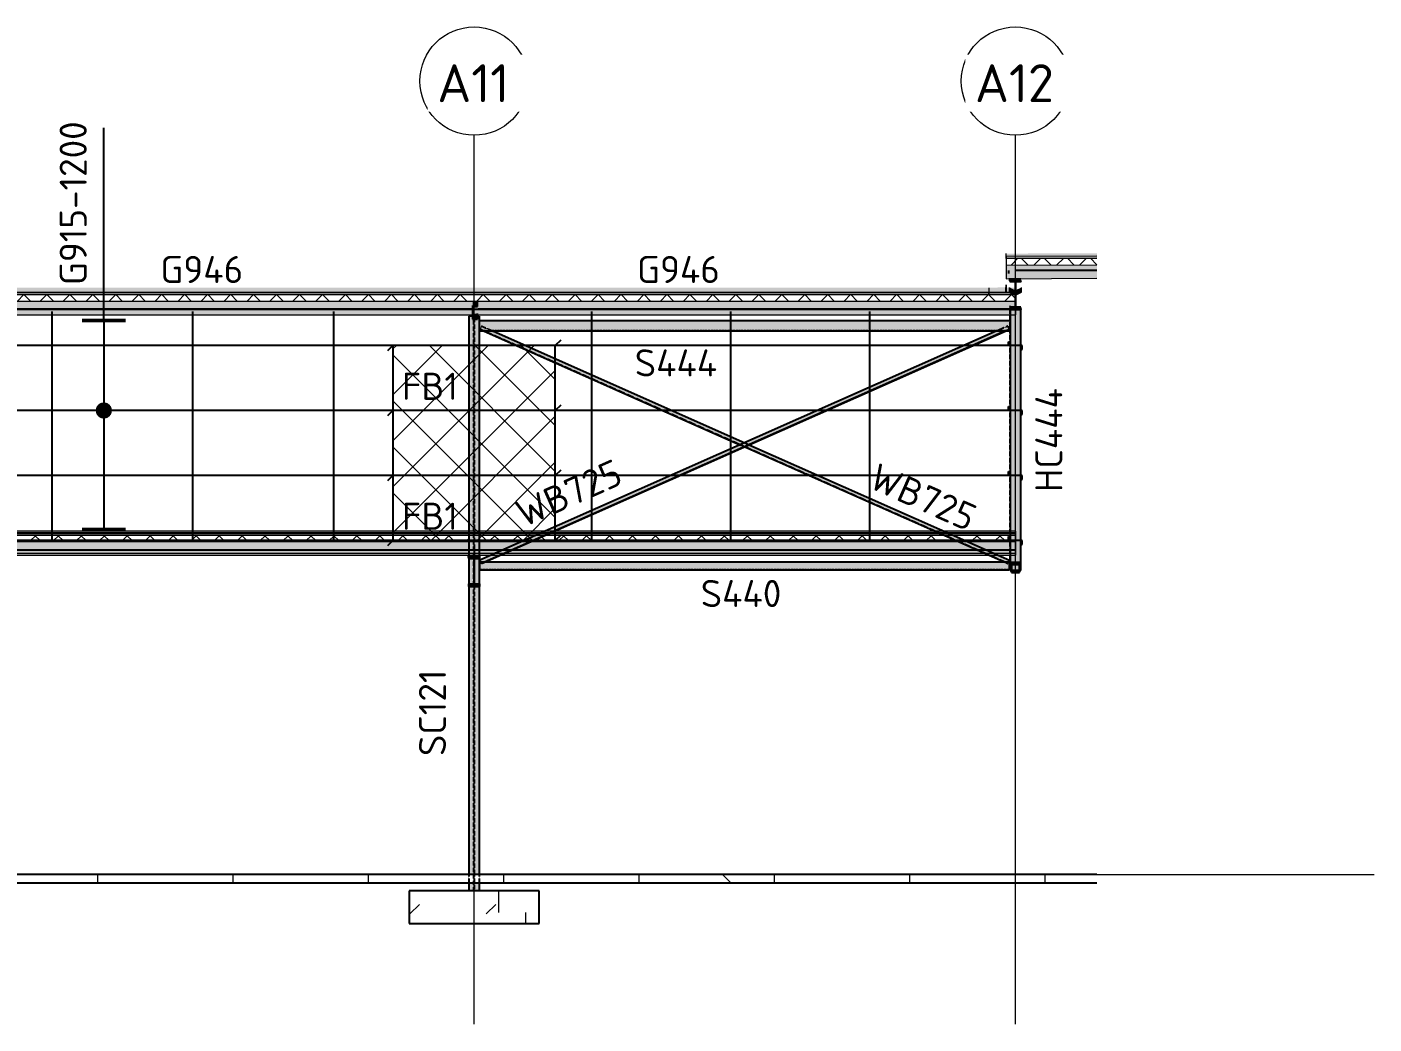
# Model space of a CAD drawing. Header units: millimetres. Extents: x 632 to 524205, y -3890 to 20851.
# Drawn here: x 231581 to 256466, y 2441 to 20851 of the extents above; entities that cross this region are included whole.
import ezdxf

# ---------------------------------------------------------------- set-up
doc = ezdxf.new("R2010")
doc.units = ezdxf.units.MM
for name, pattern in [('Dash', [7, 5, -2]), ('Hidden', [4, 3, -1]), ('Hidden Half', [3, 2, -1])]:
    doc.linetypes.add(name, pattern=pattern)
for name, color, linetype, lineweight in [('A-010-M_LINE', 90, 'Continuous', 13), ('A-230-H-FLOOR', 190, 'Continuous', 13), ('A-230-M_FLOOR', 192, 'Continuous', 13), ('A-270-M_ROOF', 132, 'Continuous', 13), ('S-160-M_FOUND', 171, 'Continuous', 13), ('S-160-MH_FOUND', 171, 'Hidden Half', 13), ('S-280-A_COLUMN', 171, 'Continuous', 18), ('S-280-A_STRUCT_FRAME', 2, 'Continuous', 18), ('S-280-M_COLUMN', 52, 'Continuous', 13), ('S-280-M_STRUCT_FRAME', 12, 'Continuous', 13), ('S-280-MH_COLUMN', 52, 'Hidden Half', 13), ('Z-000-T_TEXT', 131, 'Continuous', 25), ('Z-030-M_GRID', 191, 'Continuous', 13), ('Z-033_T_GRIDREF', 31, 'Continuous', 13), ('Z-060-M_DETAIL', 92, 'Continuous', 25), ('Z-230-A_LEVEL', 51, 'Continuous', 13)]:
    doc.layers.add(name, color=color, linetype=linetype, lineweight=lineweight)
doc.styles.add('ISOCPEUR_1', font='isocpeur.ttf', dxfattribs={"height": 700})
doc.styles.add('ISOCPEUR_2', font='isocpeur.ttf', dxfattribs={"height": 500})

# ---------------------------------------------------------------- blocks, each defined once
blk = doc.blocks.new('Roof Gutters2 - Roof Gutters-1883888-S6_501-SECTION 3A')
at = {"layer": 'A-270-M_ROOF', "lineweight": 5, "transparency": 33554432}
for points in [[(-913358, 15951), (-913359, 16039), (-913366, 16039), (-913365, 15951)], [(-913256, 15903), (-913256, 15991), (-913358, 16039), (-913358, 15951)], [(-913246, 15903), (-913144, 15951), (-913144, 16039), (-913246, 15991), (-913246, 15907)], [(-913144, 15951), (-913137, 15951), (-913137, 16039), (-913144, 16039), (-913144, 16028)]]:
    blk.add_hatch(color=253, dxfattribs=at).paths.add_polyline_path(points)
h = blk.add_hatch(color=253, dxfattribs=at)
h.paths.add_polyline_path([(-913256, 15900), (-913256, 15903), (-913358, 15951), (-913365, 15951)])
h.paths.add_polyline_path([(-913246, 15900), (-913137, 15951), (-913144, 15951), (-913246, 15903), (-913246, 15900)])
at = {"layer": 'A-270-M_ROOF', "color": 253, "lineweight": 5}
for p, q in [((-913365, 16039), (-913365, 15952)), ((-913358, 15951), (-913365, 15951)), ((-913365, 15951), (-913251, 15898)), ((-913358, 16039), (-913358, 15951)), ((-913251, 15901), (-913358, 15951)), ((-913251, 15988), (-913251, 15949)), ((-913251, 15985), (-913251, 15949)), ((-913144, 15951), (-913251, 15901)), ((-913251, 15898), (-913137, 15951)), ((-913251, 15949), (-913251, 15909)), ((-913251, 15949), (-913251, 15909)), ((-913144, 16039), (-913144, 16002)), ((-913144, 16002), (-913144, 15951)), ((-913137, 15951), (-913144, 15951)), ((-913137, 15951), (-913137, 16039)), ((-913251, 15909), (-913251, 15901)), ((-913251, 15909), (-913251, 15901)), ((-913251, 15901), (-913251, 15898))]:
    blk.add_line(p, q, dxfattribs=at)
blk = doc.blocks.new('Roof Gutters3 - Roof Gutters-1885272-S6_501-SECTION 3A')
at = {"layer": 'A-270-M_ROOF', "lineweight": 5, "transparency": 33554432}
for points in [[(-913743, 15950), (-913425, 15955), (-913425, 16043), (-913743, 16037)], [(-913741, 15906), (-913741, 15948), (-913423, 15954), (-913425, 15955), (-913743, 15950), (-913743, 15906)]]:
    blk.add_hatch(color=253, dxfattribs=at).paths.add_polyline_path(points)
at = {"layer": 'A-270-M_ROOF', "color": 253, "lineweight": 5}
for p, q in [((-913743, 16037), (-913743, 15950)), ((-913743, 15994), (-913743, 15950)), ((-913425, 15955), (-913743, 15950)), ((-913743, 15949), (-913743, 15906)), ((-913743, 15949), (-913743, 15909)), ((-913741, 16035), (-913741, 15950)), ((-913741, 15994), (-913741, 15950)), ((-913741, 15948), (-913423, 15954)), ((-913741, 15906), (-913741, 15948)), ((-913741, 15948), (-913741, 15909)), ((-913425, 16091), (-913425, 16004)), ((-913425, 16004), (-913425, 16043)), ((-913423, 16004), (-913425, 16004)), ((-913425, 16004), (-913425, 15955)), ((-913425, 15955), (-913425, 16004)), ((-913423, 16091), (-913423, 16004)), ((-913423, 16041), (-913423, 16004)), ((-913423, 15954), (-913423, 16004)), ((-913423, 16004), (-913423, 15954)), ((-913743, 15909), (-913743, 15906)), ((-913743, 15906), (-913741, 15906)), ((-913741, 15909), (-913741, 15906))]:
    blk.add_line(p, q, dxfattribs=at)
blk = doc.blocks.new('25021-APA-ZZ-ZZ-M3-AR-000001_V3_rvt-2-S6_501-SECTION 3A')
at = {"layer": 'A-270-M_ROOF', "lineweight": 5, "transparency": 33554432}
for color, points in [(9, [(-913421, 16614), (-911745, 16621), (-911745, 16674), (-913421, 16666)]), (10, [(-913421, 16574), (-911745, 16581), (-911745, 16634), (-913421, 16626)]), (254, [(-913421, 16203), (-913355, 16204), (-913356, 16215), (-913147, 16215), (-913146, 16204), (-911745, 16211), (-911745, 16461), (-913421, 16454), (-913421, 16215)]), (9, [(-954124, 15949), (-913256, 15949), (-913256, 16037), (-1024754, 16037), (-1024754, 16011), (-973448, 16011), (-973448, 15949), (-968250, 15949)]), (10, [(-971781, 15909), (-913256, 15909), (-913256, 15996), (-1024754, 15996), (-1024754, 15971), (-973451, 15971), (-973451, 15909), (-972664, 15909)])]:
    blk.add_hatch(color=color, dxfattribs=at).paths.add_polyline_path(points)
at = {"layer": 'A-270-M_ROOF', "transparency": 33554432}
for points in [[(-911745, 16581), (-911745, 16621), (-913421, 16614), (-913421, 16574)], [(-973448, 15909), (-913256, 15909), (-913256, 15949), (-973448, 15949)]]:
    blk.add_hatch(color=9, dxfattribs=at).paths.add_polyline_path(points)
at = {"layer": 'A-270-M_ROOF', "lineweight": 5}
h = blk.add_hatch(dxfattribs=at)
h.set_pattern_fill('FP_11', angle=45, style=0, pattern_type=2)
h.set_pattern_definition([(45.26207, (-970203.33, 2e-07), (-213.1001, 211.1595), []), (135.262, (-970203.33, 2e-07), (-211.1598, -213.0998), [])])
h.paths.add_polyline_path([(-911745, 16461), (-911745, 16581), (-913421, 16574), (-913421, 16454)])
h = blk.add_hatch(dxfattribs=at)
h.set_pattern_fill('FP_10', angle=45, style=0, pattern_type=2)
h.set_pattern_definition([(45, (-970203.33, 6e-07), (-212.132, 212.132), []), (135, (-970203.33, 6e-07), (-212.132, -212.132), [])])
h.paths.add_polyline_path([(-973451, 15789), (-973280, 15789), (-973280, 15795), (-973190, 15795), (-973190, 15789), (-963280, 15789), (-963280, 15795), (-963190, 15795), (-963190, 15789), (-953280, 15789), (-953280, 15795), (-953190, 15795), (-953190, 15789), (-943280, 15789), (-943280, 15795), (-943190, 15795), (-943190, 15789), (-933280, 15789), (-933280, 15795), (-933190, 15795), (-933190, 15789), (-923280, 15789), (-923280, 15795), (-923190, 15795), (-923190, 15789), (-913256, 15789), (-913256, 15909), (-973451, 15909)])
at = {"layer": 'A-270-M_ROOF', "lineweight": 5, "transparency": 33554432}
h = blk.add_hatch(color=254, dxfattribs=at)
h.paths.add_polyline_path([(-973451, 15538), (-973280, 15538), (-973280, 15789), (-973451, 15789), (-973451, 15692)])
h.paths.add_polyline_path([(-973272, 15559), (-973190, 15559), (-973190, 15538), (-963280, 15538), (-963280, 15789), (-973190, 15789), (-973190, 15692), (-973272, 15692)])
h.paths.add_polyline_path([(-963190, 15538), (-953280, 15538), (-953280, 15789), (-963190, 15789), (-963190, 15692), (-963272, 15692), (-963272, 15559), (-963190, 15559)])
h.paths.add_polyline_path([(-953190, 15538), (-943280, 15538), (-943280, 15789), (-953190, 15789), (-953190, 15692), (-953272, 15692), (-953272, 15559), (-953190, 15559), (-953190, 15538)])
h.paths.add_polyline_path([(-943272, 15538), (-943272, 15559), (-943190, 15559), (-943190, 15538), (-933280, 15538), (-933280, 15789), (-943190, 15789), (-943190, 15692), (-943272, 15692), (-943272, 15538)])
h.paths.add_polyline_path([(-933190, 15538), (-923280, 15538), (-923280, 15789), (-933190, 15788), (-933190, 15692), (-933272, 15692), (-933272, 15559), (-933190, 15559)])
h.paths.add_polyline_path([(-923190, 15538), (-913351, 15538), (-913351, 15634), (-913356, 15634), (-913356, 15700), (-913256, 15700), (-913256, 15789), (-923190, 15789), (-923190, 15692), (-923272, 15692), (-923272, 15559), (-923190, 15559)])
h = blk.add_hatch(color=9, dxfattribs=at)
h.paths.add_polyline_path([(-973395, 11509), (-973346, 11509), (-973346, 11544), (-973395, 11544)])
h.paths.add_polyline_path([(-973156, 11509), (-972005, 11509), (-971927, 11544), (-973156, 11544)])
h.paths.add_polyline_path([(-971820, 11509), (-964682, 11509), (-964761, 11544), (-971742, 11544)])
h.paths.add_polyline_path([(-964497, 11509), (-963346, 11509), (-963346, 11544), (-964575, 11544)])
h.paths.add_polyline_path([(-963156, 11509), (-953346, 11509), (-953346, 11544), (-963156, 11544)])
h.paths.add_polyline_path([(-953156, 11509), (-943346, 11509), (-943346, 11544), (-953156, 11544)])
h.paths.add_polyline_path([(-943156, 11509), (-933346, 11509), (-933346, 11544), (-943156, 11544)])
h.paths.add_polyline_path([(-933156, 11509), (-923346, 11509), (-923346, 11544), (-933156, 11544)])
h.paths.add_polyline_path([(-923156, 11509), (-922005, 11509), (-921927, 11544), (-923156, 11544)])
h.paths.add_polyline_path([(-921820, 11509), (-914682, 11509), (-914761, 11544), (-921742, 11544)])
h.paths.add_polyline_path([(-914497, 11509), (-913351, 11509), (-913351, 11544), (-914575, 11544)])
at = {"layer": 'A-270-M_ROOF', "transparency": 33554432}
h = blk.add_hatch(color=9, dxfattribs=at)
h.paths.add_polyline_path([(-973395, 11469), (-973346, 11469), (-973346, 11509), (-973395, 11509)])
h.paths.add_polyline_path([(-973156, 11469), (-972095, 11469), (-972005, 11509), (-973156, 11509)])
h.paths.add_polyline_path([(-971910, 11469), (-964592, 11469), (-964682, 11509), (-971820, 11509)])
h.paths.add_polyline_path([(-964407, 11469), (-963346, 11469), (-963346, 11509), (-964497, 11509)])
h.paths.add_polyline_path([(-963156, 11469), (-953346, 11469), (-953346, 11509), (-963156, 11509)])
h.paths.add_polyline_path([(-953156, 11469), (-943346, 11469), (-943346, 11509), (-953156, 11509)])
h.paths.add_polyline_path([(-943156, 11469), (-933346, 11469), (-933346, 11509), (-943156, 11509)])
h.paths.add_polyline_path([(-933156, 11469), (-923346, 11469), (-923346, 11509), (-933156, 11509)])
h.paths.add_polyline_path([(-923156, 11469), (-922095, 11469), (-922005, 11509), (-923156, 11509)])
h.paths.add_polyline_path([(-921910, 11469), (-914592, 11469), (-914682, 11509), (-921820, 11509)])
h.paths.add_polyline_path([(-914407, 11469), (-913351, 11469), (-913351, 11509), (-914497, 11509)])
at = {"layer": 'A-270-M_ROOF', "lineweight": 5, "transparency": 33554432}
h = blk.add_hatch(color=10, dxfattribs=at)
h.paths.add_polyline_path([(-973395, 11469), (-973346, 11469), (-973346, 11504), (-973395, 11504)])
h.paths.add_polyline_path([(-973156, 11469), (-972095, 11469), (-972017, 11504), (-973156, 11504)])
h.paths.add_polyline_path([(-971910, 11469), (-964592, 11469), (-964670, 11504), (-971832, 11504)])
h.paths.add_polyline_path([(-964407, 11469), (-963346, 11469), (-963346, 11504), (-964485, 11504)])
h.paths.add_polyline_path([(-963156, 11469), (-953346, 11469), (-953346, 11504), (-963156, 11504)])
h.paths.add_polyline_path([(-953156, 11469), (-943346, 11469), (-943346, 11504), (-953156, 11504)])
h.paths.add_polyline_path([(-943156, 11469), (-933346, 11469), (-933346, 11504), (-943156, 11504)])
h.paths.add_polyline_path([(-933156, 11469), (-923346, 11469), (-923346, 11504), (-933156, 11504)])
h.paths.add_polyline_path([(-923156, 11469), (-922095, 11469), (-922017, 11504), (-923156, 11504)])
h.paths.add_polyline_path([(-921910, 11469), (-914592, 11469), (-914670, 11504), (-921832, 11504)])
h.paths.add_polyline_path([(-914407, 11469), (-913351, 11469), (-913351, 11504), (-914485, 11504)])
at = {"layer": 'A-270-M_ROOF', "lineweight": 5}
h = blk.add_hatch(dxfattribs=at)
h.set_pattern_fill('FP_10', angle=45, style=0, pattern_type=2)
h.set_pattern_definition([(45, (-970203.33, -5e-07), (-212.132, 212.132), []), (135, (-970203.33, -5e-07), (-212.132, -212.132), [])])
h.paths.add_polyline_path([(-973395, 11349), (-973346, 11349), (-973346, 11469), (-973395, 11469)])
h.paths.add_polyline_path([(-973156, 11349), (-972366, 11349), (-972095, 11469), (-973156, 11469)])
h.paths.add_polyline_path([(-972181, 11349), (-964321, 11349), (-964592, 11469), (-971910, 11469)])
h.paths.add_polyline_path([(-964136, 11349), (-963346, 11349), (-963346, 11469), (-964407, 11469)])
h.paths.add_polyline_path([(-963156, 11349), (-953346, 11349), (-953346, 11469), (-963156, 11469)])
h.paths.add_polyline_path([(-953156, 11349), (-943346, 11349), (-943346, 11469), (-953156, 11469)])
h.paths.add_polyline_path([(-943156, 11349), (-933346, 11349), (-933346, 11469), (-943156, 11469)])
h.paths.add_polyline_path([(-933156, 11349), (-923346, 11349), (-923346, 11469), (-933156, 11469)])
h.paths.add_polyline_path([(-923156, 11349), (-922366, 11349), (-922095, 11469), (-923156, 11469)])
h.paths.add_polyline_path([(-922181, 11349), (-914321, 11349), (-914592, 11469), (-921910, 11469)])
h.paths.add_polyline_path([(-914136, 11349), (-913351, 11349), (-913351, 11469), (-914407, 11469)])
at = {"layer": 'A-270-M_ROOF', "lineweight": 5, "transparency": 33554432}
h = blk.add_hatch(color=254, dxfattribs=at)
h.paths.add_polyline_path([(-973395, 11098), (-973346, 11098), (-973346, 11349), (-973395, 11349)])
h.paths.add_polyline_path([(-973156, 11098), (-972931, 11098), (-972366, 11349), (-973156, 11349)])
h.paths.add_polyline_path([(-972746, 11098), (-963756, 11098), (-964321, 11349), (-972181, 11349)])
h.paths.add_polyline_path([(-963571, 11098), (-963346, 11098), (-963346, 11349), (-964136, 11349)])
h.paths.add_polyline_path([(-963156, 11098), (-953346, 11098), (-953346, 11349), (-963156, 11349)])
h.paths.add_polyline_path([(-953156, 11098), (-943346, 11098), (-943346, 11349), (-953156, 11349)])
h.paths.add_polyline_path([(-943156, 11098), (-933346, 11098), (-933346, 11349), (-943156, 11349)])
h.paths.add_polyline_path([(-933156, 11098), (-923346, 11098), (-923346, 11349), (-933156, 11349)])
h.paths.add_polyline_path([(-923156, 11098), (-922931, 11098), (-922366, 11349), (-923156, 11349)])
h.paths.add_polyline_path([(-922746, 11098), (-913756, 11098), (-914321, 11349), (-922181, 11349)])
h.paths.add_polyline_path([(-913571, 11098), (-913351, 11098), (-913351, 11349), (-914136, 11349)])
at = {"layer": 'A-270-M_ROOF', "color": 253, "lineweight": 5}
for p, q in [((-913421, 16614), (-913421, 16666)), ((-913421, 16614), (-913421, 16626)), ((-913421, 16626), (-913421, 16614)), ((-911745, 16621), (-913421, 16614)), ((-913421, 16574), (-913421, 16614)), ((-913421, 16614), (-913421, 16574)), ((-913421, 16614), (-913421, 16574)), ((-911745, 16581), (-913421, 16574)), ((-913421, 16574), (-911745, 16581)), ((-913421, 16574), (-913421, 16203)), ((-913421, 16454), (-911745, 16461)), ((-913421, 16255), (-913421, 16203)), ((-913421, 16203), (-911745, 16211)), ((-913354, 15949), (-954124, 15949)), ((-913251, 15949), (-913354, 15949)), ((-913251, 15949), (-913251, 16037)), ((-913251, 15949), (-913251, 15996)), ((-913251, 15996), (-913251, 15949)), ((-913251, 15909), (-913251, 15949)), ((-913251, 15909), (-913251, 15949)), ((-913251, 15949), (-913251, 15909)), ((-913251, 15909), (-973451, 15909)), ((-973451, 15789), (-913251, 15789)), ((-973448, 15909), (-913251, 15909)), ((-913251, 15538), (-913251, 15909)), ((-973451, 15538), (-913251, 15538)), ((-913251, 15625), (-913251, 15538)), ((-913251, 11544), (-973395, 11544)), ((-913251, 11509), (-973395, 11509)), ((-913251, 11504), (-973395, 11504)), ((-973395, 11504), (-913251, 11504)), ((-913251, 11469), (-973395, 11469)), ((-973395, 11469), (-913251, 11469)), ((-913251, 11509), (-913251, 11544)), ((-913251, 11544), (-913251, 11504)), ((-913251, 11469), (-913251, 11509)), ((-913251, 11469), (-913251, 11504)), ((-913251, 11504), (-913251, 11469)), ((-913251, 11504), (-913251, 11469)), ((-913251, 11098), (-913251, 11469)), ((-913251, 11469), (-913251, 11133)), ((-973395, 11349), (-913251, 11349)), ((-973395, 11133), (-913251, 11133)), ((-973395, 11098), (-913251, 11098)), ((-913251, 11133), (-913251, 11098))]:
    blk.add_line(p, q, dxfattribs=at)
for name in ['Roof Gutters3 - Roof Gutters-1885272-S6_501-SECTION 3A', 'Roof Gutters2 - Roof Gutters-1883888-S6_501-SECTION 3A']:
    blk.add_blockref(name, (0, 0), dxfattribs=at)
blk = doc.blocks.new('NRP_Framing-Steel-SHS - S440 - 150x150x5_0SHS-3901658-S6_501-SECTION 3A')
at = {"layer": 'S-280-M_STRUCT_FRAME', "linetype": 'Dash', "lineweight": 25}
for p, q in [((-913364, 10968), (-923143, 10968)), ((-913364, 10828), (-923143, 10828))]:
    blk.add_line(p, q, dxfattribs=at)
blk = doc.blocks.new('NRP_Framing-Steel-SHS - S444 - 200x200x6_0SHS-3967727-S6_501-SECTION 3A')
at = {"layer": 'S-280-M_STRUCT_FRAME', "linetype": 'Dash', "lineweight": 25}
for p, q in [((-913351, 15425), (-923156, 15425)), ((-913351, 15237), (-923156, 15237))]:
    blk.add_line(p, q, dxfattribs=at)
blk = doc.blocks.new('NRP_Framing-Steel-Purlin Z - P915 - EZ250-19-3998100-S6_501-SECTION 3A')
at = {"layer": 'S-280-M_STRUCT_FRAME', "color": 92, "lineweight": 25}
for p, q in [((-954001, 11192), (-954074, 11189)), ((-944002, 11192), (-954001, 11192)), ((-942501, 11192), (-944001, 11192)), ((-942401, 11198), (-942501, 11192))]:
    blk.add_line(p, q, dxfattribs=at)
blk = doc.blocks.new('NRP_Framing-Steel-Purlin Z - P915 - EZ250-19-3998101-S6_501-SECTION 3A')
at = {"layer": 'S-280-M_STRUCT_FRAME', "color": 92, "lineweight": 25}
for p, q in [((-924001, 11192), (-924074, 11189)), ((-913251, 11192), (-924001, 11192))]:
    blk.add_line(p, q, dxfattribs=at)
blk = doc.blocks.new('NRP_Framing-Steel-Purlin C - P946 - EC250-24-4049812-S6_501-SECTION 3A')
at = {"layer": 'S-280-M_STRUCT_FRAME', "color": 1, "lineweight": 25}
blk.add_line((-913370, 16298), (-913370, 16351), dxfattribs=at)
blk.add_line((-913370, 16298), (-913370, 16351), dxfattribs=at)
blk = doc.blocks.new('NRP_Framing-Steel-Purlin C - P946 - EC250-24-4066509-S6_501-SECTION 3A')
at = {"layer": 'S-280-M_STRUCT_FRAME', "color": 1, "lineweight": 25}
blk.add_line((-923293, 15638), (-933176, 15638), dxfattribs=at)
blk.add_line((-923293, 15638), (-933176, 15638), dxfattribs=at)
blk = doc.blocks.new('NRP_Framing-Steel-Purlin Z - P916 - EZ250-24-4052823-S6_501-SECTION 3A')
at = {"layer": 'S-280-M_STRUCT_FRAME', "color": 1, "lineweight": 25}
blk.add_line((-911745, 16356), (-913251, 16356), dxfattribs=at)
blk = doc.blocks.new('NRP_Framing-Steel-Purlin C - G946 - EC250-24-4082620-S6_501-SECTION 3A')
at = {"layer": 'S-280-M_STRUCT_FRAME', "color": 1, "lineweight": 25}
blk.add_line((-913251, 15631), (-923250, 15631), dxfattribs=at)
blk.add_line((-913251, 15631), (-923250, 15631), dxfattribs=at)
blk = doc.blocks.new('NRP_Framing-Steel-Purlin Z - G914 - EZ250-15-4131552-S6_501-SECTION 3A')
at = {"layer": 'S-280-M_STRUCT_FRAME', "color": 150, "lineweight": 25}
for p, q in [((-934001, 14969), (-934101, 14869)), ((-921751, 14969), (-934001, 14969)), ((-921651, 15069), (-921751, 14969))]:
    blk.add_line(p, q, dxfattribs=at)
blk = doc.blocks.new('NRP_Framing-Steel-Purlin Z - G914 - EZ250-15-V37-S6_501-SECTION 3A')
at = {"layer": 'S-280-M_STRUCT_FRAME', "color": 150, "lineweight": 25}
for p, q in [((-934001, 13769), (-934101, 13669)), ((-930241, 13769), (-934001, 13769)), ((-921751, 13769), (-929941, 13769)), ((-921651, 13869), (-921751, 13769))]:
    blk.add_line(p, q, dxfattribs=at)
blk = doc.blocks.new('NRP_Framing-Steel-Purlin Z - G915 - EZ250-19-4131734-S6_501-SECTION 3A')
at = {"layer": 'S-280-M_STRUCT_FRAME', "color": 92, "lineweight": 25}
for p, q in [((-924751, 14969), (-924851, 14869)), ((-913376, 14969), (-924751, 14969))]:
    blk.add_line(p, q, dxfattribs=at)
blk = doc.blocks.new('NRP_Framing-Steel-Purlin Z - G914 - EZ250-15-4086493-S6_501-SECTION 3A')
at = {"layer": 'S-280-M_STRUCT_FRAME', "color": 150, "lineweight": 25}
for p, q in [((-913376, 15040), (-913356, 15040)), ((-913376, 14969), (-913376, 15040)), ((-913376, 15040), (-913356, 15040)), ((-913376, 14969), (-913376, 15040)), ((-913126, 14969), (-913376, 14969)), ((-913126, 14969), (-913376, 14969)), ((-913126, 14893), (-913126, 14969)), ((-913126, 14893), (-913126, 14969)), ((-913145, 14893), (-913126, 14893)), ((-913145, 14893), (-913126, 14893))]:
    blk.add_line(p, q, dxfattribs=at)
blk = doc.blocks.new('NRP_Column-Steel-UB - SC121 - 460UB67_1-V20-S6_501-SECTION 3A')
at = {"layer": 'S-280-M_COLUMN', "linetype": 'Hidden Half', "lineweight": 25}
for p, q in [((-923255, 11085), (-923255, 15456)), ((-923247, 15456), (-923247, 11085)), ((-923255, 5200), (-923255, 10520)), ((-923247, 10520), (-923247, 5200)), ((-923255, 4900), (-923255, 5050)), ((-923247, 5050), (-923247, 4900))]:
    blk.add_line(p, q, dxfattribs=at)
at = {"layer": 'S-280-MH_COLUMN', "lineweight": 25}
for p, q in [((-923255, 15456), (-923255, 15513)), ((-923247, 15513), (-923247, 15456)), ((-923255, 10520), (-923255, 11085)), ((-923247, 11085), (-923247, 10520)), ((-923255, 5050), (-923255, 5200)), ((-923247, 5200), (-923247, 5050))]:
    blk.add_line(p, q, dxfattribs=at)
blk = doc.blocks.new('NRP_Foundation-Pad Footing Fibre _v2_ - PF1 - 3000 x 2400 x 600d-V25-S6_501-SECTION 3A')
at = {"layer": 'S-160-M_FOUND'}
h = blk.add_hatch(dxfattribs=at)
h.set_pattern_fill('FP_12', color=256, style=0, pattern_type=2)
h.set_pattern_definition([(45, (-970203.3, 0), (-1414.214, 0), [750, -3000]), (45, (-969203.3, 1000), (-1414.214, 0), [750, -3000]), (45, (-968203.3, -300), (-1414.214, 0), [250, -2000]), (90, (-968203.33, 500), (-500, 500), [500, -2000]), (315, (-968203.3, 1000), (0, 2828.43), [500, -3000]), (0, (-969203.3, 1000), (2000, 2000), [300, -1000]), (0, (-971703.3, 2000), (2000, 2000), [300, -2000])])
h.paths.add_polyline_path([(-924451, 4900), (-924451, 4300), (-922051, 4300), (-922051, 4900)])
at = {"layer": 'S-160-M_FOUND', "lineweight": 25}
for p, q in [((-922051, 4900), (-924451, 4900)), ((-924451, 4900), (-924451, 4300)), ((-922051, 4300), (-922051, 4900)), ((-924451, 4300), (-922051, 4300))]:
    blk.add_line(p, q, dxfattribs=at)
blk = doc.blocks.new('NRP_Column-Steel-SHS - HC444 - 200x200x6_0SHS-4070561-S6_501-SECTION 3A')
at = {"layer": 'S-280-MH_COLUMN', "lineweight": 25}
for p, q in [((-913345, 15634), (-913345, 15673)), ((-913345, 10817), (-913345, 15634)), ((-913157, 15673), (-913157, 15634)), ((-913157, 15634), (-913157, 10817))]:
    blk.add_line(p, q, dxfattribs=at)
blk = doc.blocks.new('NRP_Framing-Steel-EA - WB725 - 75x75x8EA-3966838-S6_501-SECTION 3A')
at = {"layer": 'S-280-M_STRUCT_FRAME', "linetype": 'Dash', "lineweight": 25}
h = blk.add_hatch(color=256, dxfattribs=at)
h.paths.add_polyline_path([(-913378, 10973), (-913364, 11007), (-918159, 13132), (-918251, 13091), (-913473, 10973)])
h.paths.add_polyline_path([(-918344, 13132), (-918251, 13173), (-922893, 15231), (-923078, 15231), (-918808, 13338)])
for p, q in [((-923144, 15260), (-923114, 15329)), ((-923078, 15231), (-923144, 15260)), ((-923058, 15231), (-923141, 15267)), ((-923114, 15329), (-922893, 15231)), ((-918334, 13136), (-923058, 15231)), ((-918251, 13091), (-918344, 13132)), ((-918241, 13095), (-918334, 13136)), ((-918251, 13173), (-918159, 13132)), ((-913453, 10973), (-918241, 13095)), ((-913393, 10938), (-913473, 10973)), ((-913390, 10945), (-913453, 10973)), ((-913378, 10973), (-913393, 10938))]:
    blk.add_line(p, q, dxfattribs=at)
at = {"layer": 'S-280-M_STRUCT_FRAME', "lineweight": 25}
for p, q in [((-918344, 13132), (-923078, 15231)), ((-922893, 15231), (-918251, 13173)), ((-913473, 10973), (-918251, 13091)), ((-918159, 13132), (-913363, 11006)), ((-913363, 11006), (-913378, 10973))]:
    blk.add_line(p, q, dxfattribs=at)
blk = doc.blocks.new('NRP_Framing-Steel-EA - WB725 - 75x75x8EA-3967728-S6_501-SECTION 3A')
at = {"layer": 'S-280-M_STRUCT_FRAME', "linetype": 'Dash', "lineweight": 25}
for points in [[(-923117, 10973), (-923049, 10973), (-913444, 15231), (-913609, 15231), (-923144, 11004), (-923130, 10973)], [(-923114, 10935), (-913424, 15231), (-913444, 15231), (-923117, 10943)]]:
    blk.add_hatch(color=256, dxfattribs=at).paths.add_polyline_path(points)
at = {"layer": 'S-280-M_STRUCT_FRAME', "lineweight": 25}
for p, q in [((-913609, 15231), (-923144, 11004)), ((-913444, 15231), (-923117, 10943)), ((-913424, 15231), (-923114, 10935)), ((-923130, 10973), (-923144, 11004)), ((-923114, 10935), (-923117, 10943))]:
    blk.add_line(p, q, dxfattribs=at)
at = {"layer": 'S-280-M_STRUCT_FRAME', "linetype": 'Dash', "lineweight": 25}
for p, q in [((-923117, 10943), (-913444, 15231)), ((-913393, 15326), (-913609, 15231)), ((-913444, 15231), (-913366, 15265)), ((-913366, 15265), (-913444, 15231)), ((-913363, 15258), (-913424, 15231)), ((-913393, 15326), (-913366, 15265)), ((-913366, 15265), (-913363, 15258)), ((-923117, 10943), (-923130, 10973))]:
    blk.add_line(p, q, dxfattribs=at)
blk = doc.blocks.new('NRP_Framing-Steel-Purlin C - P946 - EC250-24-4066510-S6_501-SECTION 3A')
at = {"layer": 'S-280-M_STRUCT_FRAME', "color": 1, "lineweight": 25}
blk.add_line((-913356, 15638), (-923177, 15638), dxfattribs=at)
blk.add_line((-913356, 15638), (-923177, 15638), dxfattribs=at)
at = {"layer": 'S-280-M_STRUCT_FRAME', "color": 1, "linetype": 'Dash', "lineweight": 25}
blk.add_line((-913259, 15638), (-913356, 15638), dxfattribs=at)
blk.add_line((-913259, 15638), (-913356, 15638), dxfattribs=at)
blk = doc.blocks.new('NRP_Framing-Steel-Purlin C - G946 - EC250-24-V40-S6_501-SECTION 3A')
at = {"layer": 'S-280-M_STRUCT_FRAME', "color": 1, "lineweight": 25}
for p, q in [((-963280, 15631), (-973250, 15631)), ((-963280, 15631), (-973250, 15631)), ((-963264, 15631), (-963272, 15631)), ((-963264, 15631), (-963272, 15631))]:
    blk.add_line(p, q, dxfattribs=at)
at = {"layer": 'S-280-M_STRUCT_FRAME', "color": 1, "linetype": 'Dash', "lineweight": 25}
blk.add_line((-963272, 15631), (-963280, 15631), dxfattribs=at)
blk.add_line((-963272, 15631), (-963280, 15631), dxfattribs=at)
blk = doc.blocks.new('NRP_Bridging Plan _v2_ - 3 Rows-4083675-S6_501-SECTION 3A')
at = {"layer": 'Z-060-M_DETAIL', "linetype": 'Hidden'}
for p, q in [((-971051, 15600), (-971051, 11369)), ((-968451, 15600), (-968451, 11369)), ((-965851, 15600), (-965851, 11369))]:
    blk.add_line(p, q, dxfattribs=at)
blk = doc.blocks.new('NRP_Bridging Plan _v2_ - 3 Rows-4131736-S6_501-SECTION 3A')
at = {"layer": 'Z-060-M_DETAIL', "linetype": 'Hidden'}
for p, q in [((-921082, 15600), (-921082, 11369)), ((-918513, 15600), (-918513, 11369)), ((-915945, 15600), (-915945, 11369))]:
    blk.add_line(p, q, dxfattribs=at)
blk = doc.blocks.new('NRP_Extent _v2_ - 1-200-4084895-S6_501-SECTION 3A')
at = {"layer": 'Z-060-M_DETAIL'}
blk.add_hatch(color=256, dxfattribs=at).paths.add_polyline_path([(-930091, 13619), (-930052, 13624), (-930016, 13639), (-929985, 13663), (-929961, 13694), (-929946, 13730), (-929941, 13769), (-929946, 13808), (-929961, 13844), (-929985, 13875), (-930016, 13899), (-930052, 13914), (-930091, 13919), (-930130, 13914), (-930166, 13899), (-930197, 13875), (-930221, 13844), (-930236, 13808), (-930241, 13769), (-930236, 13730), (-930221, 13694), (-930197, 13663), (-930166, 13639), (-930130, 13624)])
for q in [(-930091, 18988), (-930091, 11569)]:
    blk.add_line((-930091, 15431), q, dxfattribs=at)
at = {"layer": 'Z-060-M_DETAIL', "lineweight": 50}
for p, q in [((-930491, 15431), (-929691, 15431)), ((-930491, 11569), (-929691, 11569))]:
    blk.add_line(p, q, dxfattribs=at)
blk = doc.blocks.new('Grid - NRP_Grid-Head-320187-S6_501-SECTION 3A')
at = {"layer": 'Z-033_T_GRIDREF'}
blk.add_circle((-1014851, 19851), 1000, dxfattribs=at)
blk = doc.blocks.new('NRP_Fly Brace BN - FB1-4067984-S6_501-SECTION 3A')
at = {"layer": 'Z-000-T_TEXT'}
blk.add_line((-973344, 8969), (-974344, 8969), dxfattribs=at)
at = {"layer": 'Z-000-T_TEXT', "lineweight": 13, "insert": (-974584, 9666), "char_height": 500, "width": 1218.57, "attachment_point": 1, "style": 'ISOCPEUR_2'}
blk.add_mtext('FB1', dxfattribs=at)

msp = doc.modelspace()

# ---------------------------------------------------------------- hatches: boundary and pattern name
at = {"layer": 'A-230-H-FLOOR'}
h = msp.add_hatch(dxfattribs=at)
h.set_pattern_fill('FP_12', color=256, style=0, pattern_type=2)
h.set_pattern_definition([(45, (192889.2, 0), (-1414.214, 0), [750, -3000]), (45, (193889.2, 1000), (-1414.214, 0), [750, -3000]), (45, (194889.2, -300), (-1414.214, 0), [250, -2000]), (90, (194889.17, 500), (-500, 500), [500, -2000]), (315, (194889.2, 1000), (0, 2828.43), [500, -3000]), (0, (193889.2, 1000), (2000, 2000), [300, -1000]), (0, (191389.2, 2000), (2000, 2000), [300, -2000])])
h.paths.add_polyline_path([(251347, 5050), (251347, 5200), (207988, 5200), (207988, 5050), (244284, 5050)])
h.paths.add_polyline_path([(194688, 5050), (194688, 5200), (189697, 5200), (189697, 5050)])
at = {"layer": 'S-280-M_COLUMN', "lineweight": 5}
h = msp.add_hatch(color=256, dxfattribs=at)
h.paths.add_polyline_path([(239936, 4900), (239936, 5050), (239746, 5050), (239746, 4900)])
h.paths.add_polyline_path([(239836, 5200), (239936, 5200), (239936, 10520), (239746, 10520), (239746, 5200)])
h.paths.add_polyline_path([(239936, 10569), (239936, 11038), (239847, 11038), (239847, 10569)])
h.paths.add_polyline_path([(239746, 10569), (239836, 10569), (239836, 11038), (239746, 11038)])
h.paths.add_polyline_path([(239746, 11085), (239936, 11085), (239936, 15513), (239903, 15513), (239903, 15456), (239813, 15456), (239813, 15513), (239746, 15513), (239746, 11094)])
for points in [[(249756, 10817), (249756, 15634), (249741, 15634), (249743, 10817), (249753, 10817)], [(249926, 10817), (249941, 10817), (249939, 15634), (249926, 15634), (249926, 11094)]]:
    msp.add_hatch(color=256, dxfattribs=at).paths.add_polyline_path(points)
h = msp.add_hatch(color=256, dxfattribs=at)
h.paths.add_polyline_path([(249756, 10817), (249766, 10817), (249766, 10966), (249916, 10966), (249916, 10817), (249926, 10817), (249926, 15634), (249756, 15634), (249756, 10923)])
h.paths.add_polyline_path([(249911, 10822), (249911, 10923), (249771, 10923), (249771, 10822)])
h.paths.add_polyline_path([(249837, 15648), (249837, 15648), (249837, 15673)])
at = {"layer": 'S-280-M_STRUCT_FRAME', "lineweight": 5}
h = msp.add_hatch(color=256, dxfattribs=at)
h.paths.add_polyline_path([(249795, 16215), (249737, 16215), (249737, 16163)])
h.paths.add_polyline_path([(249946, 16163), (249946, 16215), (249795, 16215), (249737, 16163), (249795, 16163)])
for points in [[(249737, 15634), (249946, 15634), (249946, 15648), (249846, 15648), (249846, 16150), (249946, 16150), (249946, 16163), (249737, 16163), (249737, 16150), (249837, 16150), (249837, 15648), (249737, 15648)], [(239813, 15707), (239903, 15707), (239903, 15795), (239813, 15795)], [(239903, 15456), (239903, 15471), (239821, 15471), (239821, 15692), (239903, 15692), (239903, 15707), (239813, 15707), (239813, 15456)], [(249837, 15648), (249837, 15700), (249737, 15700), (249737, 15648), (249802, 15648)], [(249846, 15648), (249946, 15648), (249946, 15700), (249846, 15700), (249846, 15648)], [(239903, 15471), (239903, 15471), (239903, 15559), (239821, 15559), (239821, 15471), (239853, 15471)], [(249741, 15231), (249741, 15431), (239936, 15431), (239936, 15231), (249581, 15231)], [(249741, 15237), (249741, 15237), (249741, 15425), (249741, 15425)], [(239946, 11085), (239737, 11085), (239737, 11053), (239946, 11053)], [(239946, 10520), (239946, 10535), (239847, 10535), (239847, 11038), (239946, 11038), (239946, 11053), (239737, 11053), (239737, 11038), (239836, 11038), (239836, 10535), (239737, 10535), (239737, 10520)], [(249728, 10823), (249728, 10973), (239949, 10973), (239949, 10823), (247816, 10823)], [(249916, 10966), (249766, 10966), (249766, 10928), (249916, 10928)], [(249911, 10783), (249911, 10822), (249771, 10822), (249771, 10783)], [(239836, 10535), (239836, 10569), (239737, 10569), (239737, 10535)], [(239946, 10569), (239847, 10569), (239847, 10535), (239946, 10535)]]:
    msp.add_hatch(color=256, dxfattribs=at).paths.add_polyline_path(points)
h = msp.add_hatch(color=256, dxfattribs=at)
h.paths.add_polyline_path([(249766, 10778), (249916, 10778), (249916, 10928), (249766, 10928)])
h.paths.add_polyline_path([(249911, 10783), (249771, 10783), (249771, 10923), (249911, 10923)])
at = {"layer": 'Z-060-M_DETAIL', "lineweight": 18}
h = msp.add_hatch(dxfattribs=at)
h.set_pattern_fill('FP_15', color=8, style=0, pattern_type=2)
h.set_pattern_definition([(45, (192889.17, 0), (-424.264, 424.264), []), (135, (192889.17, 0), (-424.264, -424.264), [])])
h.paths.add_polyline_path([(238341, 11369), (241341, 11369), (241341, 14969), (238341, 14969)])

# ---------------------------------------------------------------- linework, layer by layer
at = {"layer": 'A-010-M_LINE', "lineweight": 25}
for p, q in [((241341, 14969), (238341, 14969)), ((238341, 14969), (238341, 11369)), ((241341, 11369), (241341, 14969)), ((238341, 11369), (241341, 11369))]:
    msp.add_line(p, q, dxfattribs=at)
at = {"layer": 'A-230-M_FLOOR', "lineweight": 25}
for p, q in [((251347, 5200), (207988, 5200)), ((207988, 5050), (251347, 5050))]:
    msp.add_line(p, q, dxfattribs=at)
at = {"layer": 'S-280-M_COLUMN', "lineweight": 25}
for p, q in [((239746, 15513), (239746, 11085)), ((239813, 15513), (239746, 15513)), ((239936, 15513), (239903, 15513)), ((239936, 15513), (239936, 11085)), ((249741, 15634), (249741, 10817)), ((249941, 10817), (249941, 15634)), ((239746, 11038), (239746, 10569)), ((239936, 11038), (239936, 10569)), ((249741, 10817), (249756, 10817)), ((249766, 10817), (249756, 10817)), ((249926, 10817), (249916, 10817)), ((249926, 10817), (249941, 10817)), ((239746, 10520), (239746, 5200)), ((239936, 10520), (239936, 5200)), ((239746, 5050), (239746, 4900)), ((239936, 5050), (239936, 4900))]:
    msp.add_line(p, q, dxfattribs=at)
at = {"layer": 'S-280-M_STRUCT_FRAME', "lineweight": 25}
for p, q in [((249737, 16163), (249737, 16215)), ((249737, 16163), (249737, 16150)), ((249737, 16150), (249837, 16150)), ((249837, 16150), (249837, 15648)), ((249846, 15648), (249846, 16150)), ((249846, 16150), (249946, 16150)), ((249946, 16150), (249946, 16163)), ((239813, 15707), (239813, 15456)), ((239821, 15471), (239821, 15692)), ((239821, 15692), (239903, 15692)), ((239903, 15707), (239862, 15707)), ((239903, 15707), (239903, 15752)), ((239903, 15692), (239903, 15707)), ((239813, 15456), (239903, 15456)), ((239903, 15471), (239821, 15471)), ((239903, 15471), (239903, 15528)), ((239903, 15456), (239903, 15471)), ((239936, 15431), (249741, 15431)), ((249737, 15648), (249737, 15634)), ((249737, 15634), (249946, 15634)), ((249741, 15431), (249741, 15231)), ((249946, 15648), (249846, 15648)), ((249946, 15634), (249946, 15648)), ((249741, 15231), (239936, 15231)), ((239737, 11085), (239946, 11085)), ((239737, 11053), (239737, 11085)), ((239946, 11053), (239737, 11053)), ((239737, 11053), (239737, 11038)), ((239737, 11038), (239836, 11038)), ((239836, 11038), (239836, 10535)), ((239847, 10535), (239847, 11038)), ((239847, 11038), (239946, 11038)), ((239946, 11053), (239946, 11085)), ((239946, 11038), (239946, 11053)), ((239949, 10823), (239949, 10973)), ((239949, 10973), (249728, 10973)), ((249728, 10973), (249728, 10823)), ((249766, 10966), (249916, 10966)), ((249766, 10966), (249766, 10928)), ((249916, 10928), (249916, 10966)), ((249728, 10823), (239949, 10823)), ((249916, 10928), (249766, 10928)), ((249766, 10928), (249766, 10778)), ((249766, 10778), (249916, 10778)), ((249771, 10923), (249911, 10923)), ((249771, 10783), (249771, 10923)), ((249771, 10822), (249911, 10822)), ((249911, 10783), (249771, 10783)), ((249911, 10923), (249911, 10783)), ((249916, 10778), (249916, 10928)), ((239737, 10569), (239836, 10569)), ((239737, 10569), (239737, 10535)), ((239836, 10535), (239737, 10535)), ((239737, 10535), (239737, 10520)), ((239737, 10520), (239946, 10520)), ((239847, 10569), (239946, 10569)), ((239946, 10535), (239847, 10535)), ((239946, 10535), (239946, 10569)), ((239946, 10520), (239946, 10535))]:
    msp.add_line(p, q, dxfattribs=at)
at = {"layer": 'S-280-M_STRUCT_FRAME', "linetype": 'Dash', "lineweight": 25}
for p, q in [((249946, 16163), (249737, 16163)), ((239862, 15707), (239813, 15707)), ((239903, 15752), (239903, 15795)), ((249737, 15700), (249737, 15648)), ((239903, 15528), (239903, 15559)), ((249837, 15648), (249737, 15648))]:
    msp.add_line(p, q, dxfattribs=at)
at = {"layer": 'S-280-MH_COLUMN', "lineweight": 25}
for p, q in [((239903, 15513), (239813, 15513)), ((249741, 15673), (249741, 15634)), ((249741, 15673), (249756, 15673)), ((249926, 15673), (249756, 15673)), ((249926, 15673), (249941, 15673)), ((249941, 15634), (249941, 15673)), ((239746, 11085), (239746, 11038)), ((239936, 11085), (239936, 11038)), ((249916, 10817), (249766, 10817)), ((239746, 10569), (239746, 10520)), ((239936, 10569), (239936, 10520)), ((239746, 5200), (239746, 5050)), ((239936, 5200), (239936, 5050))]:
    msp.add_line(p, q, dxfattribs=at)
at = {"layer": 'Z-030-M_GRID'}
for p, q in [((239841, 2441), (239841, 18851)), ((249841, 2441), (249841, 18851))]:
    msp.add_line(p, q, dxfattribs=at)
at = {"layer": 'Z-230-A_LEVEL'}
msp.add_line((136011, 5200), (256466, 5200), dxfattribs=at)

# ---------------------------------------------------------------- block references
at = {"color": 10, "lineweight": 5}
msp.add_blockref('25021-APA-ZZ-ZZ-M3-AR-000001_V3_rvt-2-S6_501-SECTION 3A', (1163092, 0), dxfattribs=at)
at = {"layer": 'S-160-MH_FOUND', "lineweight": 25}
msp.add_blockref('NRP_Foundation-Pad Footing Fibre _v2_ - PF1 - 3000 x 2400 x 600d-V25-S6_501-SECTION 3A', (1163092, 0), dxfattribs=at)
at = {"layer": 'S-280-M_STRUCT_FRAME', "color": 1, "lineweight": 25}
for name, p in [('NRP_Framing-Steel-Purlin C - P946 - EC250-24-4049812-S6_501-SECTION 3A', (1163092, 0)), ('NRP_Framing-Steel-Purlin Z - P916 - EZ250-24-4052823-S6_501-SECTION 3A', (1163092, 0)), ('NRP_Framing-Steel-Purlin C - G946 - EC250-24-V40-S6_501-SECTION 3A', (1203092, 0)), ('NRP_Framing-Steel-Purlin C - P946 - EC250-24-4066509-S6_501-SECTION 3A', (1163092, 0)), ('NRP_Framing-Steel-Purlin C - G946 - EC250-24-4082620-S6_501-SECTION 3A', (1163092, 0)), ('NRP_Framing-Steel-Purlin C - P946 - EC250-24-4066510-S6_501-SECTION 3A', (1163092, 0))]:
    msp.add_blockref(name, p, dxfattribs=at)
at = {"layer": 'S-280-M_STRUCT_FRAME', "linetype": 'Dash', "lineweight": 25}
for name in ['NRP_Framing-Steel-SHS - S444 - 200x200x6_0SHS-3967727-S6_501-SECTION 3A', 'NRP_Framing-Steel-EA - WB725 - 75x75x8EA-3966838-S6_501-SECTION 3A', 'NRP_Framing-Steel-EA - WB725 - 75x75x8EA-3967728-S6_501-SECTION 3A', 'NRP_Framing-Steel-SHS - S440 - 150x150x5_0SHS-3901658-S6_501-SECTION 3A']:
    msp.add_blockref(name, (1163092, 0), dxfattribs=at)
at = {"layer": 'S-280-M_STRUCT_FRAME', "color": 150, "lineweight": 25}
for name, p in [('NRP_Framing-Steel-Purlin Z - G914 - EZ250-15-4131552-S6_501-SECTION 3A', (1163092, 0)), ('NRP_Framing-Steel-Purlin Z - G914 - EZ250-15-4086493-S6_501-SECTION 3A', (1163092, 0)), ('NRP_Framing-Steel-Purlin Z - G914 - EZ250-15-V37-S6_501-SECTION 3A', (1163092, 0)), ('NRP_Framing-Steel-Purlin Z - G914 - EZ250-15-4086493-S6_501-SECTION 3A', (1163092, -1200)), ('NRP_Framing-Steel-Purlin Z - G914 - EZ250-15-4131552-S6_501-SECTION 3A', (1163092, -2400)), ('NRP_Framing-Steel-Purlin Z - G914 - EZ250-15-4086493-S6_501-SECTION 3A', (1163092, -2400)), ('NRP_Framing-Steel-Purlin Z - G914 - EZ250-15-4131552-S6_501-SECTION 3A', (1163092, -3600)), ('NRP_Framing-Steel-Purlin Z - G914 - EZ250-15-4086493-S6_501-SECTION 3A', (1163092, -3600))]:
    msp.add_blockref(name, p, dxfattribs=at)
at = {"layer": 'S-280-M_STRUCT_FRAME', "color": 92, "lineweight": 25}
for name, p in [('NRP_Framing-Steel-Purlin Z - G915 - EZ250-19-4131734-S6_501-SECTION 3A', (1163092, 0)), ('NRP_Framing-Steel-Purlin Z - G915 - EZ250-19-4131734-S6_501-SECTION 3A', (1163092, -1200)), ('NRP_Framing-Steel-Purlin Z - G915 - EZ250-19-4131734-S6_501-SECTION 3A', (1163092, -2400)), ('NRP_Framing-Steel-Purlin Z - G915 - EZ250-19-4131734-S6_501-SECTION 3A', (1163092, -3600)), ('NRP_Framing-Steel-Purlin Z - P915 - EZ250-19-3998100-S6_501-SECTION 3A', (1183092, 0)), ('NRP_Framing-Steel-Purlin Z - P915 - EZ250-19-3998101-S6_501-SECTION 3A', (1163092, 0))]:
    msp.add_blockref(name, p, dxfattribs=at)
at = {"layer": 'S-280-MH_COLUMN', "lineweight": 25}
for name in ['NRP_Column-Steel-UB - SC121 - 460UB67_1-V20-S6_501-SECTION 3A', 'NRP_Column-Steel-SHS - HC444 - 200x200x6_0SHS-4070561-S6_501-SECTION 3A']:
    msp.add_blockref(name, (1163092, 0), dxfattribs=at)
at = {"layer": 'Z-000-T_TEXT', "lineweight": 13}
for p in [(1213092, 4800), (1213092, 2400)]:
    msp.add_blockref('NRP_Fly Brace BN - FB1-4067984-S6_501-SECTION 3A', p, dxfattribs=at)
at = {"layer": 'Z-033_T_GRIDREF'}
for p in [(1254692, 0), (1264692, 0)]:
    msp.add_blockref('Grid - NRP_Grid-Head-320187-S6_501-SECTION 3A', p, dxfattribs=at)
at = {"layer": 'Z-060-M_DETAIL'}
msp.add_blockref('NRP_Extent _v2_ - 1-200-4084895-S6_501-SECTION 3A', (1163092, 0), dxfattribs=at)
at = {"layer": 'Z-060-M_DETAIL', "linetype": 'Hidden'}
for name, p in [('NRP_Bridging Plan _v2_ - 3 Rows-4083675-S6_501-SECTION 3A', (1203092, 0)), ('NRP_Bridging Plan _v2_ - 3 Rows-4131736-S6_501-SECTION 3A', (1163092, 0))]:
    msp.add_blockref(name, p, dxfattribs=at)

# ---------------------------------------------------------------- texts
at = {"layer": 'S-280-A_COLUMN', "lineweight": 13, "char_height": 500, "attachment_point": 1, "rotation": 90, "style": 'ISOCPEUR_2'}
for s, insert, width in [('HC444', (250208, 12263), 2356.96), ('SC121', (238822, 7389), 1956.12)]:
    msp.add_mtext(s, dxfattribs=dict(at, insert=insert, width=width))
at = {"layer": 'S-280-A_STRUCT_FRAME', "lineweight": 13, "char_height": 500, "attachment_point": 1, "style": 'ISOCPEUR_2'}
for s, insert, width, rotation in [('G915-1200', (232185, 16084), 3687.76, 90), ('WB725', (240555, 12060), 2453.16, 23.9064), ('WB725', (247304, 12813), 2453.16, 336.0936)]:
    msp.add_mtext(s, dxfattribs=dict(at, insert=insert, width=width, rotation=rotation))
for s, insert, width in [('G946', (234045, 16623), 1827.85), ('G946', (242851, 16623), 1827.85), ('S444', (242809, 14898), 1924.05), ('S440', (244028, 10640), 1875.95)]:
    msp.add_mtext(s, dxfattribs=dict(at, insert=insert, width=width))

# ---------------------------------------------------------------- next in the draw order: texts
at = {"layer": 'Z-033_T_GRIDREF', "char_height": 700, "attachment_point": 1, "style": 'ISOCPEUR_1', "bg_fill": 3, "box_fill_scale": 1.25, "bg_fill_color": 256, "bg_fill_true_color": 13158600, "bg_fill_transparency": 0}
for s, insert, width in [('A11', (239160, 20163), 1635.44), ('A12', (249093, 20163), 1795.78)]:
    msp.add_mtext(s, dxfattribs=dict(at, insert=insert, width=width))

doc.saveas('drawing.dxf')
